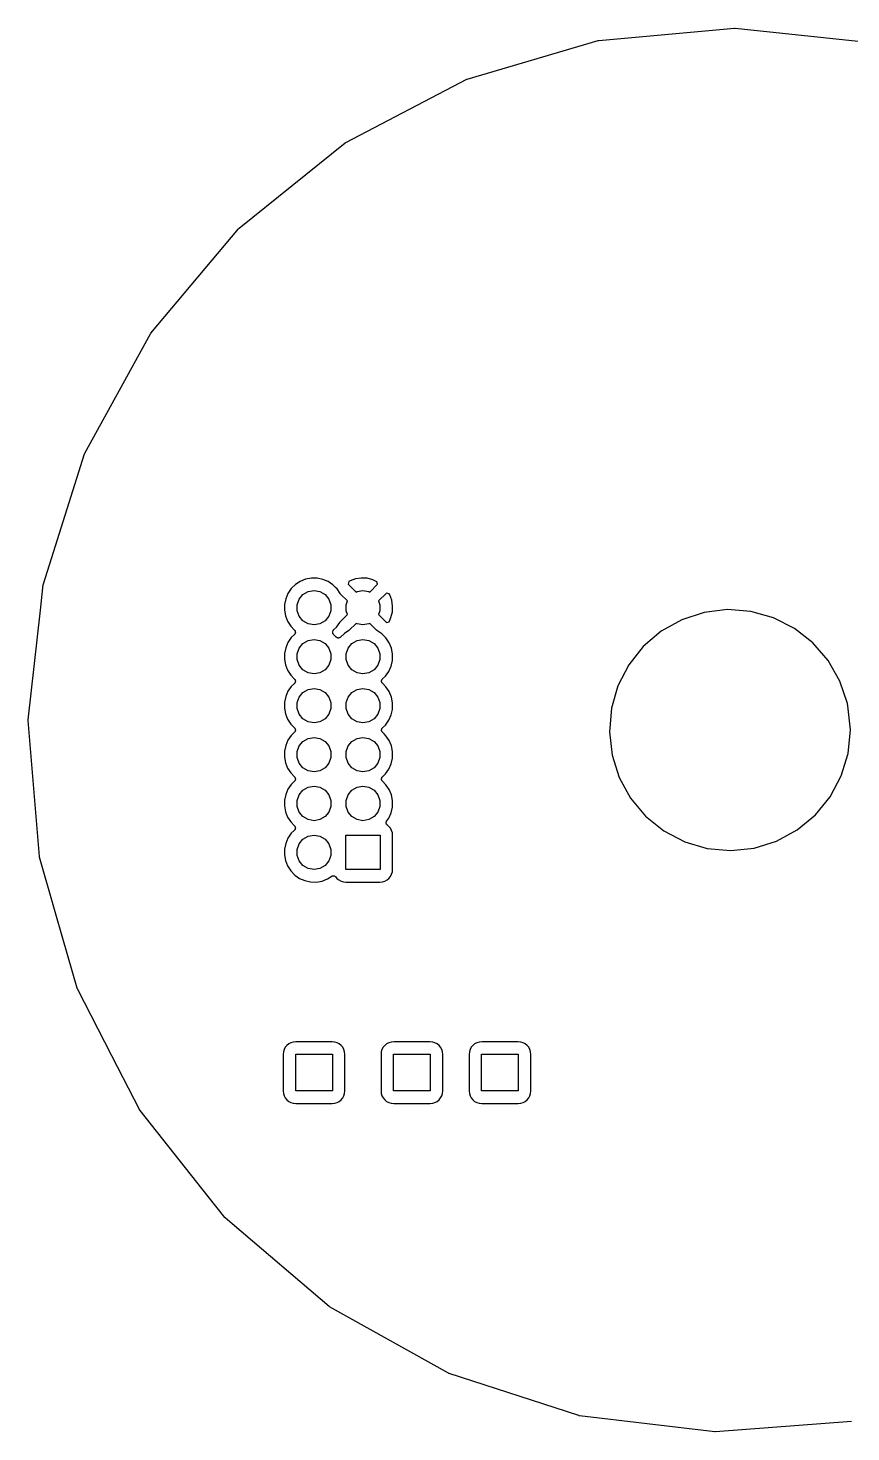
# Model space of a CAD drawing. Extents: x 171.3 to 228.7, y -128.7 to -71.3.
# Drawn here: x 171.3 to 204.9, y -128.7 to -71.3 of the extents above; entities that cross this region are included whole.
import ezdxf

# ---------------------------------------------------------------- set-up
doc = ezdxf.new("R2010")
doc.units = 0
doc.header["$MEASUREMENT"] = 0
doc.layers.add('BLACK', color=7, linetype='CONTINUOUS')

msp = doc.modelspace()

# ---------------------------------------------------------------- linework, layer by layer
at = {"layer": 'Black'}
for p, q in [((194.636, -71.8145), (200.188, -71.3092)), ((200.188, -71.3092), (200.2, -71.3103)), ((200.2, -71.3103), (200.213, -71.3094)), ((200.213, -71.3094), (205.757, -71.8921)), ((189.264, -73.3932), (194.612, -71.8191)), ((194.612, -71.8191), (194.624, -71.8177)), ((194.624, -71.8177), (194.636, -71.8145)), ((184.3, -75.9853), (189.241, -73.4024)), ((189.241, -73.4024), (189.252, -73.3987)), ((189.252, -73.3987), (189.264, -73.3932)), ((179.935, -79.4921), (184.279, -75.9989)), ((184.279, -75.9989), (184.29, -75.9929)), ((184.29, -75.9929), (184.3, -75.9853)), ((176.333, -83.7801), (179.917, -79.5095)), ((179.917, -79.5095), (179.926, -79.5015)), ((179.926, -79.5015), (179.935, -79.4921)), ((173.634, -88.6859), (176.319, -83.8005)), ((176.319, -83.8005), (176.327, -83.7908)), ((176.327, -83.7908), (176.333, -83.7801)), ((172.514, -92.2078), (173.624, -88.7086)), ((173.624, -88.7086), (173.63, -88.6976)), ((173.63, -88.6976), (173.634, -88.6859)), ((171.938, -94.0226), (172.514, -92.2078)), ((171.815, -95.0981), (171.933, -94.0468)), ((171.933, -94.0468), (171.937, -94.0349)), ((171.937, -94.0349), (171.938, -94.0226)), ((182.239, -94.054), (182.07, -94.2198)), ((182.438, -93.9243), (182.239, -94.054)), ((182.657, -93.8355), (182.438, -93.9243)), ((182.89, -93.7911), (182.657, -93.8355)), ((183.127, -93.7928), (182.89, -93.7911)), ((183.359, -93.8404), (183.127, -93.7928)), ((183.577, -93.9322), (183.359, -93.8404)), ((183.774, -94.0647), (183.577, -93.9322)), ((183.877, -94.1682), (183.774, -94.0647)), ((184.427, -93.9306), (184.399, -94.04)), ((184.399, -94.04), (184.721, -94.3619)), ((184.471, -93.9073), (184.427, -93.9306)), ((184.697, -93.8245), (184.471, -93.9073)), ((184.933, -93.788), (184.697, -93.8245)), ((185.17, -93.7982), (184.933, -93.788)), ((185.402, -93.8545), (185.17, -93.7982)), ((185.279, -94.3619), (185.601, -94.04)), ((185.574, -93.9347), (185.402, -93.8545)), ((185.601, -94.04), (185.574, -93.9347)), ((181.843, -94.633), (181.794, -94.8647)), ((181.936, -94.4152), (181.843, -94.633)), ((182.07, -94.2198), (181.936, -94.4152)), ((182.308, -94.878), (182.391, -94.6487)), ((182.391, -94.6487), (182.548, -94.4617)), ((182.548, -94.4617), (182.76, -94.3397)), ((182.76, -94.3397), (183, -94.2973)), ((183, -94.2973), (183.24, -94.3397)), ((183.24, -94.3397), (183.452, -94.4617)), ((183.452, -94.4617), (183.609, -94.6487)), ((183.609, -94.6487), (183.692, -94.878)), ((183.941, -94.2328), (183.877, -94.1682)), ((184.066, -94.4221), (183.941, -94.2328)), ((184.075, -94.4312), (184.066, -94.4221)), ((184.082, -94.4416), (184.075, -94.4312)), ((184.364, -94.7235), (184.082, -94.4416)), ((184.721, -94.3619), (184.76, -94.3397)), ((184.76, -94.3397), (185, -94.2973)), ((185, -94.2973), (185.24, -94.3397)), ((185.24, -94.3397), (185.279, -94.3619)), ((185.96, -94.3992), (185.636, -94.7235)), ((186.069, -94.4271), (185.96, -94.3992)), ((186.093, -94.4706), (186.069, -94.4271)), ((186.176, -94.6975), (186.093, -94.4706)), ((171.312, -99.587), (171.815, -95.0981)), ((171.815, -95.0981), (171.815, -95.0981)), ((181.794, -94.8647), (181.79, -95.1016)), ((181.79, -95.1016), (181.833, -95.3346)), ((182.308, -95.122), (182.308, -94.878)), ((182.391, -95.3513), (182.308, -95.122)), ((183.692, -95.122), (183.609, -95.3513)), ((183.692, -94.878), (183.692, -95.122)), ((184.308, -94.878), (184.364, -94.7235)), ((184.308, -95.122), (184.308, -94.878)), ((184.364, -95.2765), (184.308, -95.122)), ((185.636, -94.7235), (185.692, -94.878)), ((185.692, -95.122), (185.636, -95.2765)), ((185.692, -94.878), (185.692, -95.122)), ((186.146, -95.4015), (186.202, -95.1703)), ((186.212, -94.9326), (186.176, -94.6975)), ((186.202, -95.1703), (186.212, -94.9326)), ((198.943, -95.1914), (198.029, -95.4883)), ((199.897, -95.0776), (198.943, -95.1914)), ((200.855, -95.1513), (199.897, -95.0776)), ((201.78, -95.4098), (200.855, -95.1513)), ((181.833, -95.3346), (181.92, -95.5548)), ((181.92, -95.5548), (182.049, -95.754)), ((182.049, -95.754), (182.203, -95.9134)), ((182.548, -95.5383), (182.391, -95.3513)), ((182.76, -95.6603), (182.548, -95.5383)), ((183, -95.7027), (182.76, -95.6603)), ((183.24, -95.6603), (183, -95.7027)), ((183.452, -95.5383), (183.24, -95.6603)), ((183.609, -95.3513), (183.452, -95.5383)), ((183.8, -95.9067), (183.919, -95.7932)), ((183.919, -95.7932), (184.055, -95.5996)), ((184.055, -95.5996), (184.057, -95.5954)), ((184.057, -95.5954), (184.058, -95.5945)), ((184.058, -95.5934), (184.07, -95.5763)), ((184.058, -95.5945), (184.058, -95.5934)), ((184.07, -95.5763), (184.082, -95.5589)), ((184.082, -95.5589), (184.083, -95.5582)), ((184.083, -95.5573), (184.364, -95.2765)), ((184.083, -95.5582), (184.083, -95.5573)), ((184.721, -95.6381), (184.439, -95.9201)), ((184.76, -95.6603), (184.721, -95.6381)), ((185, -95.7027), (184.76, -95.6603)), ((185.24, -95.6603), (185, -95.7027)), ((185.279, -95.6381), (185.24, -95.6603)), ((185.555, -95.9147), (185.279, -95.6381)), ((185.636, -95.2765), (185.96, -95.6008)), ((185.96, -95.6008), (186.065, -95.574)), ((186.065, -95.574), (186.146, -95.4015)), ((198.029, -95.4883), (197.19, -95.9571)), ((202.638, -95.843), (201.78, -95.4098)), ((182.07, -96.2198), (181.936, -96.4152)), ((182.2, -96.0924), (182.07, -96.2198)), ((182.206, -96.0837), (182.2, -96.0924)), ((182.203, -95.9134), (182.209, -95.9223)), ((182.214, -96.0763), (182.206, -96.0837)), ((182.209, -95.9223), (182.216, -95.9299)), ((182.219, -96.0659), (182.214, -96.0763)), ((182.216, -95.9299), (182.221, -95.9404)), ((182.226, -96.0565), (182.219, -96.0659)), ((182.221, -95.9404), (182.227, -95.95)), ((182.229, -96.0463), (182.226, -96.0565)), ((182.227, -95.95), (182.23, -95.9604)), ((182.233, -96.0367), (182.229, -96.0463)), ((182.23, -95.9604), (182.234, -95.9701)), ((182.235, -96.0252), (182.233, -96.0367)), ((182.234, -95.9701), (182.235, -95.9816)), ((182.235, -95.9816), (182.238, -95.9928)), ((182.238, -96.014), (182.235, -96.0252)), ((182.238, -95.9928), (182.237, -96.0034)), ((182.237, -96.0034), (182.238, -96.014)), ((182.548, -96.4617), (182.76, -96.3397)), ((182.76, -96.3397), (183, -96.2973)), ((183, -96.2973), (183.24, -96.3397)), ((183.24, -96.3397), (183.452, -96.4617)), ((183.761, -95.9846), (183.764, -95.9752)), ((183.762, -95.997), (183.761, -95.9846)), ((183.761, -96.0093), (183.762, -95.997)), ((183.763, -96.0188), (183.761, -96.0093)), ((183.764, -96.0286), (183.763, -96.0188)), ((183.764, -95.9752), (183.765, -95.9654)), ((183.769, -96.04), (183.764, -96.0286)), ((183.765, -95.9654), (183.77, -95.9542)), ((183.772, -96.052), (183.769, -96.04)), ((183.77, -95.9542), (183.773, -95.9422)), ((183.777, -96.06), (183.772, -96.052)), ((183.773, -95.9422), (183.779, -95.9344)), ((183.781, -96.069), (183.777, -96.06)), ((183.779, -95.9344), (183.783, -95.9255)), ((183.79, -96.078), (183.781, -96.069)), ((183.783, -95.9255), (183.792, -95.9167)), ((183.797, -96.0882), (183.79, -96.078)), ((183.792, -95.9167), (183.8, -95.9067)), ((183.909, -96.201), (183.797, -96.0882)), ((183.918, -96.2071), (183.909, -96.201)), ((183.925, -96.2148), (183.918, -96.2071)), ((183.936, -96.2197), (183.925, -96.2148)), ((183.945, -96.2264), (183.936, -96.2197)), ((183.955, -96.2292), (183.945, -96.2264)), ((183.965, -96.2338), (183.955, -96.2292)), ((183.977, -96.2349), (183.965, -96.2338)), ((183.988, -96.238), (183.977, -96.2349)), ((183.998, -96.2371), (183.988, -96.238)), ((184.009, -96.2381), (183.998, -96.2371)), ((184.02, -96.2352), (184.009, -96.2381)), ((184.032, -96.2343), (184.02, -96.2352)), ((184.041, -96.2298), (184.032, -96.2343)), ((184.052, -96.2271), (184.041, -96.2298)), ((184.061, -96.2206), (184.052, -96.2271)), ((184.072, -96.2158), (184.061, -96.2206)), ((184.079, -96.2083), (184.072, -96.2158)), ((184.088, -96.2022), (184.079, -96.2083)), ((184.239, -96.054), (184.088, -96.2022)), ((184.419, -95.9366), (184.239, -96.054)), ((184.428, -95.9276), (184.419, -95.9366)), ((184.439, -95.9201), (184.428, -95.9276)), ((184.548, -96.4617), (184.76, -96.3397)), ((184.76, -96.3397), (185, -96.2973)), ((185, -96.2973), (185.24, -96.3397)), ((185.24, -96.3397), (185.452, -96.4617)), ((185.565, -95.9217), (185.555, -95.9147)), ((185.574, -95.9302), (185.565, -95.9217)), ((185.774, -96.0647), (185.574, -95.9302)), ((185.941, -96.2328), (185.774, -96.0647)), ((186.072, -96.4301), (185.941, -96.2328)), ((197.19, -95.9571), (196.458, -96.5799)), ((203.395, -96.4346), (202.638, -95.843)), ((181.794, -96.8647), (181.79, -97.1016)), ((181.843, -96.633), (181.794, -96.8647)), ((181.936, -96.4152), (181.843, -96.633)), ((182.308, -96.878), (182.391, -96.6487)), ((182.308, -97.122), (182.308, -96.878)), ((182.391, -96.6487), (182.548, -96.4617)), ((183.452, -96.4617), (183.609, -96.6487)), ((183.609, -96.6487), (183.692, -96.878)), ((183.692, -96.878), (183.692, -97.122)), ((184.308, -96.878), (184.391, -96.6487)), ((184.308, -97.122), (184.308, -96.878)), ((184.391, -96.6487), (184.548, -96.4617)), ((185.452, -96.4617), (185.609, -96.6487)), ((185.609, -96.6487), (185.692, -96.878)), ((185.692, -96.878), (185.692, -97.122)), ((186.162, -96.6492), (186.072, -96.4301)), ((186.208, -96.8807), (186.162, -96.6492)), ((186.204, -97.153), (186.208, -96.8807)), ((196.458, -96.5799), (195.862, -97.3329)), ((204.023, -97.162), (203.395, -96.4346)), ((181.79, -97.1016), (181.833, -97.3346)), ((181.833, -97.3346), (181.92, -97.5548)), ((182.391, -97.3513), (182.308, -97.122)), ((182.548, -97.5383), (182.391, -97.3513)), ((182.76, -97.6603), (182.548, -97.5383)), ((183.452, -97.5383), (183.24, -97.6603)), ((183.609, -97.3513), (183.452, -97.5383)), ((183.692, -97.122), (183.609, -97.3513)), ((184.391, -97.3513), (184.308, -97.122)), ((184.548, -97.5383), (184.391, -97.3513)), ((184.76, -97.6603), (184.548, -97.5383)), ((185.452, -97.5383), (185.24, -97.6603)), ((185.609, -97.3513), (185.452, -97.5383)), ((185.692, -97.122), (185.609, -97.3513)), ((186.055, -97.5996), (186.152, -97.3832)), ((186.152, -97.3832), (186.204, -97.153)), ((195.862, -97.3329), (195.422, -98.1876)), ((204.498, -97.9975), (204.023, -97.162)), ((181.92, -97.5548), (182.049, -97.754)), ((182.049, -97.754), (182.203, -97.9134)), ((182.2, -98.0924), (182.07, -98.2198)), ((182.206, -98.0837), (182.2, -98.0924)), ((182.203, -97.9134), (182.209, -97.9223)), ((182.214, -98.0763), (182.206, -98.0837)), ((182.209, -97.9223), (182.216, -97.9299)), ((182.219, -98.0659), (182.214, -98.0763)), ((182.216, -97.9299), (182.221, -97.9404)), ((182.226, -98.0565), (182.219, -98.0659)), ((182.221, -97.9404), (182.227, -97.95)), ((182.229, -98.0463), (182.226, -98.0565)), ((182.227, -97.95), (182.23, -97.9604)), ((182.233, -98.0367), (182.229, -98.0463)), ((182.23, -97.9604), (182.234, -97.9701)), ((182.235, -98.0252), (182.233, -98.0367)), ((182.234, -97.9701), (182.235, -97.9816)), ((182.235, -97.9816), (182.238, -97.9928)), ((182.238, -98.014), (182.235, -98.0252)), ((182.238, -97.9928), (182.237, -98.0034)), ((182.237, -98.0034), (182.238, -98.014)), ((183, -97.7027), (182.76, -97.6603)), ((183.24, -97.6603), (183, -97.7027)), ((185, -97.7027), (184.76, -97.6603)), ((185.24, -97.6603), (185, -97.7027)), ((185.761, -97.9846), (185.764, -97.9752)), ((185.762, -97.997), (185.761, -97.9846)), ((185.761, -98.0093), (185.762, -97.997)), ((185.763, -98.0188), (185.761, -98.0093)), ((185.764, -98.0286), (185.763, -98.0188)), ((185.764, -97.9752), (185.765, -97.9654)), ((185.769, -98.04), (185.764, -98.0286)), ((185.765, -97.9654), (185.77, -97.9542)), ((185.772, -98.052), (185.769, -98.04)), ((185.77, -97.9542), (185.773, -97.9422)), ((185.777, -98.06), (185.772, -98.052)), ((185.773, -97.9422), (185.779, -97.9344)), ((185.781, -98.069), (185.777, -98.06)), ((185.779, -97.9344), (185.783, -97.9255)), ((185.79, -98.078), (185.781, -98.069)), ((185.783, -97.9255), (185.792, -97.9167)), ((185.797, -98.0882), (185.79, -98.078)), ((185.792, -97.9167), (185.8, -97.9067)), ((185.941, -98.2328), (185.797, -98.0882)), ((185.8, -97.9067), (185.919, -97.7932)), ((185.919, -97.7932), (186.055, -97.5996)), ((204.801, -98.9092), (204.498, -97.9975)), ((181.843, -98.633), (181.794, -98.8647)), ((181.936, -98.4152), (181.843, -98.633)), ((182.07, -98.2198), (181.936, -98.4152)), ((182.308, -98.878), (182.391, -98.6487)), ((182.391, -98.6487), (182.548, -98.4617)), ((182.548, -98.4617), (182.76, -98.3397)), ((182.76, -98.3397), (183, -98.2973)), ((183, -98.2973), (183.24, -98.3397)), ((183.24, -98.3397), (183.452, -98.4617)), ((183.452, -98.4617), (183.609, -98.6487)), ((183.609, -98.6487), (183.692, -98.878)), ((184.308, -98.878), (184.391, -98.6487)), ((184.391, -98.6487), (184.548, -98.4617)), ((184.548, -98.4617), (184.76, -98.3397)), ((184.76, -98.3397), (185, -98.2973)), ((185, -98.2973), (185.24, -98.3397)), ((185.24, -98.3397), (185.452, -98.4617)), ((185.452, -98.4617), (185.609, -98.6487)), ((185.609, -98.6487), (185.692, -98.878)), ((186.072, -98.4301), (185.941, -98.2328)), ((186.162, -98.6492), (186.072, -98.4301)), ((186.208, -98.8807), (186.162, -98.6492)), ((195.422, -98.1876), (195.157, -99.1112)), ((181.794, -98.8647), (181.79, -99.1016)), ((181.79, -99.1016), (181.833, -99.3346)), ((182.308, -99.122), (182.308, -98.878)), ((182.391, -99.3513), (182.308, -99.122)), ((183.692, -99.122), (183.609, -99.3513)), ((183.692, -98.878), (183.692, -99.122)), ((184.308, -99.122), (184.308, -98.878)), ((184.391, -99.3513), (184.308, -99.122)), ((185.692, -99.122), (185.609, -99.3513)), ((185.692, -98.878), (185.692, -99.122)), ((186.152, -99.3832), (186.204, -99.153)), ((186.204, -99.153), (186.208, -98.8807)), ((195.157, -99.1112), (195.077, -100.069)), ((204.815, -99.0159), (204.801, -98.9092)), ((204.922, -99.8678), (204.815, -99.0159)), ((204.815, -99.0159), (204.815, -99.0159)), ((171.311, -99.6118), (171.312, -99.5994)), ((171.778, -105.167), (171.311, -99.6118)), ((171.312, -99.5994), (171.312, -99.587)), ((181.833, -99.3346), (181.92, -99.5548)), ((181.92, -99.5548), (182.049, -99.754)), ((182.049, -99.754), (182.203, -99.9134)), ((182.548, -99.5383), (182.391, -99.3513)), ((182.76, -99.6603), (182.548, -99.5383)), ((183, -99.7027), (182.76, -99.6603)), ((183.24, -99.6603), (183, -99.7027)), ((183.452, -99.5383), (183.24, -99.6603)), ((183.609, -99.3513), (183.452, -99.5383)), ((184.548, -99.5383), (184.391, -99.3513)), ((184.76, -99.6603), (184.548, -99.5383)), ((185, -99.7027), (184.76, -99.6603)), ((185.24, -99.6603), (185, -99.7027)), ((185.452, -99.5383), (185.24, -99.6603)), ((185.609, -99.3513), (185.452, -99.5383)), ((185.8, -99.9067), (185.919, -99.7932)), ((185.919, -99.7932), (186.055, -99.5996)), ((186.055, -99.5996), (186.152, -99.3832)), ((182.07, -100.22), (181.936, -100.415)), ((182.2, -100.092), (182.07, -100.22)), ((182.206, -100.084), (182.2, -100.092)), ((182.203, -99.9134), (182.209, -99.9223)), ((182.214, -100.076), (182.206, -100.084)), ((182.209, -99.9223), (182.216, -99.9299)), ((182.219, -100.066), (182.214, -100.076)), ((182.216, -99.9299), (182.221, -99.9404)), ((182.226, -100.057), (182.219, -100.066)), ((182.221, -99.9404), (182.227, -99.95)), ((182.229, -100.046), (182.226, -100.057)), ((182.227, -99.95), (182.23, -99.9604)), ((182.233, -100.037), (182.229, -100.046)), ((182.23, -99.9604), (182.234, -99.9701)), ((182.235, -100.025), (182.233, -100.037)), ((182.234, -99.9701), (182.235, -99.9816)), ((182.235, -99.9816), (182.238, -99.9928)), ((182.238, -100.014), (182.235, -100.025)), ((182.238, -99.9928), (182.237, -100.003)), ((182.237, -100.003), (182.238, -100.014)), ((182.548, -100.462), (182.76, -100.34)), ((182.76, -100.34), (183, -100.297)), ((183, -100.297), (183.24, -100.34)), ((183.24, -100.34), (183.452, -100.462)), ((184.548, -100.462), (184.76, -100.34)), ((184.76, -100.34), (185, -100.297)), ((185, -100.297), (185.24, -100.34)), ((185.24, -100.34), (185.452, -100.462)), ((185.761, -99.9846), (185.764, -99.9752)), ((185.762, -99.997), (185.761, -99.9846)), ((185.761, -100.009), (185.762, -99.997)), ((185.763, -100.019), (185.761, -100.009)), ((185.764, -100.029), (185.763, -100.019)), ((185.764, -99.9752), (185.765, -99.9654)), ((185.769, -100.04), (185.764, -100.029)), ((185.765, -99.9654), (185.77, -99.9542)), ((185.772, -100.052), (185.769, -100.04)), ((185.77, -99.9542), (185.773, -99.9422)), ((185.777, -100.06), (185.772, -100.052)), ((185.773, -99.9422), (185.779, -99.9344)), ((185.781, -100.069), (185.777, -100.06)), ((185.779, -99.9344), (185.783, -99.9255)), ((185.79, -100.078), (185.781, -100.069)), ((185.783, -99.9255), (185.792, -99.9167)), ((185.797, -100.088), (185.79, -100.078)), ((185.792, -99.9167), (185.8, -99.9067)), ((185.868, -100.16), (185.797, -100.088)), ((185.941, -100.233), (185.868, -100.16)), ((186.072, -100.43), (185.941, -100.233)), ((195.077, -100.069), (195.184, -101.024)), ((204.83, -100.956), (204.924, -99.9947)), ((204.924, -99.9947), (204.922, -99.8678)), ((181.794, -100.865), (181.79, -101.102)), ((181.843, -100.633), (181.794, -100.865)), ((181.936, -100.415), (181.843, -100.633)), ((182.308, -100.878), (182.391, -100.649)), ((182.308, -101.122), (182.308, -100.878)), ((182.391, -100.649), (182.548, -100.462)), ((183.452, -100.462), (183.609, -100.649)), ((183.609, -100.649), (183.692, -100.878)), ((183.692, -100.878), (183.692, -101.122)), ((184.308, -100.878), (184.391, -100.649)), ((184.308, -101.122), (184.308, -100.878)), ((184.391, -100.649), (184.548, -100.462)), ((185.452, -100.462), (185.609, -100.649)), ((185.609, -100.649), (185.692, -100.878)), ((185.692, -100.878), (185.692, -101.122)), ((186.162, -100.649), (186.072, -100.43)), ((186.208, -100.881), (186.162, -100.649)), ((186.204, -101.153), (186.208, -100.881)), ((204.552, -101.876), (204.83, -100.956)), ((181.79, -101.102), (181.833, -101.335)), ((181.833, -101.335), (181.92, -101.555)), ((181.92, -101.555), (182.049, -101.754)), ((182.391, -101.351), (182.308, -101.122)), ((182.548, -101.538), (182.391, -101.351)), ((182.76, -101.66), (182.548, -101.538)), ((183.452, -101.538), (183.24, -101.66)), ((183.609, -101.351), (183.452, -101.538)), ((183.692, -101.122), (183.609, -101.351)), ((184.391, -101.351), (184.308, -101.122)), ((184.548, -101.538), (184.391, -101.351)), ((184.76, -101.66), (184.548, -101.538)), ((185.452, -101.538), (185.24, -101.66)), ((185.609, -101.351), (185.452, -101.538)), ((185.692, -101.122), (185.609, -101.351)), ((186.055, -101.6), (186.152, -101.383)), ((186.152, -101.383), (186.204, -101.153)), ((195.184, -101.024), (195.475, -101.94)), ((182.049, -101.754), (182.203, -101.913)), ((182.2, -102.092), (182.07, -102.22)), ((182.206, -102.084), (182.2, -102.092)), ((182.203, -101.913), (182.209, -101.922)), ((182.214, -102.076), (182.206, -102.084)), ((182.209, -101.922), (182.216, -101.93)), ((182.219, -102.066), (182.214, -102.076)), ((182.216, -101.93), (182.221, -101.94)), ((182.226, -102.057), (182.219, -102.066)), ((182.221, -101.94), (182.227, -101.95)), ((182.229, -102.046), (182.226, -102.057)), ((182.227, -101.95), (182.23, -101.96)), ((182.233, -102.037), (182.229, -102.046)), ((182.23, -101.96), (182.234, -101.97)), ((182.235, -102.025), (182.233, -102.037)), ((182.234, -101.97), (182.235, -101.982)), ((182.235, -101.982), (182.238, -101.993)), ((182.238, -102.014), (182.235, -102.025)), ((182.238, -101.993), (182.237, -102.003)), ((182.237, -102.003), (182.238, -102.014)), ((183, -101.703), (182.76, -101.66)), ((183.24, -101.66), (183, -101.703)), ((185, -101.703), (184.76, -101.66)), ((185.24, -101.66), (185, -101.703)), ((185.761, -101.985), (185.764, -101.975)), ((185.762, -101.997), (185.761, -101.985)), ((185.761, -102.009), (185.762, -101.997)), ((185.763, -102.019), (185.761, -102.009)), ((185.764, -102.029), (185.763, -102.019)), ((185.764, -101.975), (185.765, -101.965)), ((185.769, -102.04), (185.764, -102.029)), ((185.765, -101.965), (185.77, -101.954)), ((185.772, -102.052), (185.769, -102.04)), ((185.77, -101.954), (185.773, -101.942)), ((185.777, -102.06), (185.772, -102.052)), ((185.773, -101.942), (185.779, -101.934)), ((185.781, -102.069), (185.777, -102.06)), ((185.779, -101.934), (185.783, -101.926)), ((185.79, -102.078), (185.781, -102.069)), ((185.783, -101.926), (185.792, -101.917)), ((185.797, -102.088), (185.79, -102.078)), ((185.792, -101.917), (185.8, -101.907)), ((185.941, -102.233), (185.797, -102.088)), ((185.8, -101.907), (185.919, -101.793)), ((185.919, -101.793), (186.055, -101.6)), ((195.475, -101.94), (195.938, -102.782)), ((204.101, -102.725), (204.552, -101.876)), ((181.843, -102.633), (181.794, -102.865)), ((181.936, -102.415), (181.843, -102.633)), ((182.07, -102.22), (181.936, -102.415)), ((182.308, -102.878), (182.391, -102.649)), ((182.391, -102.649), (182.548, -102.462)), ((182.548, -102.462), (182.76, -102.34)), ((182.76, -102.34), (183, -102.297)), ((183, -102.297), (183.24, -102.34)), ((183.24, -102.34), (183.452, -102.462)), ((183.452, -102.462), (183.609, -102.649)), ((183.609, -102.649), (183.692, -102.878)), ((184.308, -102.878), (184.391, -102.649)), ((184.391, -102.649), (184.548, -102.462)), ((184.548, -102.462), (184.76, -102.34)), ((184.76, -102.34), (185, -102.297)), ((185, -102.297), (185.24, -102.34)), ((185.24, -102.34), (185.452, -102.462)), ((185.452, -102.462), (185.609, -102.649)), ((185.609, -102.649), (185.692, -102.878)), ((186.072, -102.43), (185.941, -102.233)), ((186.162, -102.649), (186.072, -102.43)), ((186.208, -102.881), (186.162, -102.649)), ((181.794, -102.865), (181.79, -103.102)), ((181.79, -103.102), (181.833, -103.335)), ((182.308, -103.122), (182.308, -102.878)), ((182.391, -103.351), (182.308, -103.122)), ((183.692, -103.122), (183.609, -103.351)), ((183.692, -102.878), (183.692, -103.122)), ((184.308, -103.122), (184.308, -102.878)), ((184.391, -103.351), (184.308, -103.122)), ((185.692, -103.122), (185.609, -103.351)), ((185.692, -102.878), (185.692, -103.122)), ((186.152, -103.383), (186.204, -103.153)), ((186.204, -103.153), (186.208, -102.881)), ((195.938, -102.782), (196.555, -103.518)), ((203.494, -103.469), (204.101, -102.725)), ((181.833, -103.335), (181.92, -103.555)), ((181.92, -103.555), (182.049, -103.754)), ((182.049, -103.754), (182.203, -103.913)), ((182.548, -103.538), (182.391, -103.351)), ((182.76, -103.66), (182.548, -103.538)), ((183, -103.703), (182.76, -103.66)), ((183.24, -103.66), (183, -103.703)), ((183.452, -103.538), (183.24, -103.66)), ((183.609, -103.351), (183.452, -103.538)), ((184.548, -103.538), (184.391, -103.351)), ((184.76, -103.66), (184.548, -103.538)), ((185, -103.703), (184.76, -103.66)), ((185.24, -103.66), (185, -103.703)), ((185.452, -103.538), (185.24, -103.66)), ((185.609, -103.351), (185.452, -103.538)), ((185.951, -103.799), (185.952, -103.783)), ((185.953, -103.805), (185.951, -103.799)), ((185.952, -103.768), (185.954, -103.762)), ((185.952, -103.783), (185.952, -103.768)), ((185.953, -103.812), (185.953, -103.805)), ((185.958, -103.827), (185.953, -103.812)), ((185.954, -103.762), (185.955, -103.755)), ((185.955, -103.755), (185.962, -103.741)), ((185.962, -103.842), (185.958, -103.827)), ((185.962, -103.741), (185.967, -103.726)), ((185.966, -103.847), (185.962, -103.842)), ((185.968, -103.853), (185.966, -103.847)), ((185.967, -103.726), (185.971, -103.721)), ((185.971, -103.721), (185.974, -103.715)), ((185.974, -103.715), (186.055, -103.6)), ((186.055, -103.6), (186.152, -103.383)), ((196.555, -103.518), (197.304, -104.12)), ((202.753, -104.082), (203.494, -103.469)), ((181.936, -104.415), (181.843, -104.633)), ((182.07, -104.22), (181.936, -104.415)), ((182.2, -104.092), (182.07, -104.22)), ((182.206, -104.084), (182.2, -104.092)), ((182.203, -103.913), (182.209, -103.922)), ((182.214, -104.076), (182.206, -104.084)), ((182.209, -103.922), (182.216, -103.93)), ((182.219, -104.066), (182.214, -104.076)), ((182.216, -103.93), (182.221, -103.94)), ((182.226, -104.057), (182.219, -104.066)), ((182.221, -103.94), (182.227, -103.95)), ((182.229, -104.046), (182.226, -104.057)), ((182.227, -103.95), (182.23, -103.96)), ((182.233, -104.037), (182.229, -104.046)), ((182.23, -103.96), (182.234, -103.97)), ((182.235, -104.025), (182.233, -104.037)), ((182.234, -103.97), (182.235, -103.982)), ((182.235, -103.982), (182.238, -103.993)), ((182.238, -104.014), (182.235, -104.025)), ((182.238, -103.993), (182.237, -104.003)), ((182.237, -104.003), (182.238, -104.014)), ((182.548, -104.462), (182.76, -104.34)), ((182.76, -104.34), (183, -104.297)), ((183, -104.297), (183.24, -104.34)), ((183.24, -104.34), (183.452, -104.462)), ((184.3, -105.7), (184.3, -104.3)), ((184.3, -104.3), (185.7, -104.3)), ((185.7, -104.3), (185.7, -105.7)), ((185.979, -103.865), (185.968, -103.853)), ((185.988, -103.878), (185.979, -103.865)), ((185.993, -103.882), (185.988, -103.878)), ((185.997, -103.887), (185.993, -103.882)), ((186.061, -103.939), (185.997, -103.887)), ((186.124, -104.016), (186.061, -103.939)), ((186.172, -104.105), (186.124, -104.016)), ((186.201, -104.2), (186.172, -104.105)), ((186.211, -104.306), (186.201, -104.2)), ((186.211, -105.694), (186.211, -104.306)), ((197.304, -104.12), (198.156, -104.565)), ((201.908, -104.539), (202.753, -104.082)), ((181.794, -104.865), (181.79, -105.102)), ((181.843, -104.633), (181.794, -104.865)), ((182.308, -104.878), (182.391, -104.649)), ((182.308, -105.122), (182.308, -104.878)), ((182.391, -104.649), (182.548, -104.462)), ((183.452, -104.462), (183.609, -104.649)), ((183.609, -104.649), (183.692, -104.878)), ((183.692, -104.878), (183.692, -105.122)), ((198.156, -104.565), (199.077, -104.836)), ((199.077, -104.836), (200.034, -104.923)), ((200.034, -104.923), (200.99, -104.823)), ((200.99, -104.823), (201.908, -104.539)), ((171.781, -105.179), (171.778, -105.167)), ((171.782, -105.192), (171.781, -105.179)), ((172.422, -107.422), (171.782, -105.192)), ((181.79, -105.102), (181.833, -105.335)), ((181.833, -105.335), (181.92, -105.555)), ((181.92, -105.555), (182.049, -105.754)), ((182.391, -105.351), (182.308, -105.122)), ((182.548, -105.538), (182.391, -105.351)), ((182.76, -105.66), (182.548, -105.538)), ((183.452, -105.538), (183.24, -105.66)), ((183.609, -105.351), (183.452, -105.538)), ((183.692, -105.122), (183.609, -105.351)), ((182.049, -105.754), (182.213, -105.924)), ((182.213, -105.924), (182.408, -106.06)), ((182.408, -106.06), (182.625, -106.154)), ((183, -105.703), (182.76, -105.66)), ((183.24, -105.66), (183, -105.703)), ((183.326, -106.169), (183.547, -106.083)), ((183.547, -106.083), (183.722, -105.973)), ((183.722, -105.973), (183.725, -105.971)), ((183.725, -105.971), (183.728, -105.969)), ((183.728, -105.969), (183.746, -105.963)), ((183.746, -105.963), (183.763, -105.956)), ((183.763, -105.956), (183.766, -105.956)), ((183.766, -105.956), (183.769, -105.954)), ((183.769, -105.954), (183.788, -105.955)), ((183.788, -105.955), (183.807, -105.954)), ((183.807, -105.954), (183.81, -105.955)), ((183.81, -105.955), (183.814, -105.955)), ((183.814, -105.955), (183.831, -105.962)), ((183.831, -105.962), (183.849, -105.967)), ((183.849, -105.967), (183.852, -105.969)), ((183.852, -105.969), (183.855, -105.97)), ((183.855, -105.97), (183.869, -105.983)), ((183.869, -105.983), (183.884, -105.994)), ((183.884, -105.994), (183.886, -105.997)), ((183.886, -105.997), (183.888, -105.999)), ((183.888, -105.999), (183.939, -106.061)), ((183.939, -106.061), (184.016, -106.124)), ((184.016, -106.124), (184.105, -106.172)), ((185.7, -105.7), (184.3, -105.7)), ((185.895, -106.172), (185.984, -106.124)), ((185.984, -106.124), (186.061, -106.061)), ((186.061, -106.061), (186.124, -105.984)), ((186.124, -105.984), (186.172, -105.895)), ((186.172, -105.895), (186.201, -105.8)), ((186.201, -105.8), (186.211, -105.694)), ((182.625, -106.154), (182.856, -106.205)), ((182.856, -106.205), (183.093, -106.21)), ((183.093, -106.21), (183.326, -106.169)), ((184.105, -106.172), (184.2, -106.201)), ((184.2, -106.201), (184.306, -106.211)), ((184.306, -106.211), (185.694, -106.211)), ((185.694, -106.211), (185.8, -106.201)), ((185.8, -106.201), (185.895, -106.172)), ((172.737, -108.521), (172.422, -107.422)), ((173.319, -110.55), (172.737, -108.521)), ((173.324, -110.562), (173.319, -110.55)), ((173.328, -110.574), (173.324, -110.562)), ((174.733, -113.308), (173.328, -110.574)), ((181.826, -112.966), (181.778, -113.055)), ((181.889, -112.889), (181.826, -112.966)), ((181.966, -112.826), (181.889, -112.889)), ((182.055, -112.778), (181.966, -112.826)), ((182.15, -112.749), (182.055, -112.778)), ((182.256, -112.739), (182.15, -112.749)), ((183.744, -112.739), (182.256, -112.739)), ((183.85, -112.749), (183.744, -112.739)), ((183.945, -112.778), (183.85, -112.749)), ((184.034, -112.826), (183.945, -112.778)), ((184.111, -112.889), (184.034, -112.826)), ((184.174, -112.966), (184.111, -112.889)), ((184.222, -113.055), (184.174, -112.966)), ((185.826, -112.966), (185.778, -113.055)), ((185.889, -112.889), (185.826, -112.966)), ((185.966, -112.826), (185.889, -112.889)), ((186.055, -112.778), (185.966, -112.826)), ((186.15, -112.749), (186.055, -112.778)), ((186.256, -112.739), (186.15, -112.749)), ((187.744, -112.739), (186.256, -112.739)), ((187.85, -112.749), (187.744, -112.739)), ((187.945, -112.778), (187.85, -112.749)), ((188.034, -112.826), (187.945, -112.778)), ((188.111, -112.889), (188.034, -112.826)), ((188.174, -112.966), (188.111, -112.889)), ((188.222, -113.055), (188.174, -112.966)), ((189.426, -112.966), (189.378, -113.055)), ((189.489, -112.889), (189.426, -112.966)), ((189.566, -112.826), (189.489, -112.889)), ((189.655, -112.778), (189.566, -112.826)), ((189.75, -112.749), (189.655, -112.778)), ((189.856, -112.739), (189.75, -112.749)), ((191.344, -112.739), (189.856, -112.739)), ((191.45, -112.749), (191.344, -112.739)), ((191.545, -112.778), (191.45, -112.749)), ((191.634, -112.826), (191.545, -112.778)), ((191.711, -112.889), (191.634, -112.826)), ((191.774, -112.966), (191.711, -112.889)), ((191.822, -113.055), (191.774, -112.966)), ((175.876, -115.532), (174.733, -113.308)), ((181.749, -113.15), (181.739, -113.256)), ((181.739, -113.256), (181.739, -114.744)), ((181.778, -113.055), (181.749, -113.15)), ((182.25, -114.75), (182.25, -113.25)), ((182.25, -113.25), (183.75, -113.25)), ((183.75, -113.25), (183.75, -114.75)), ((184.251, -113.15), (184.222, -113.055)), ((184.261, -113.256), (184.251, -113.15)), ((184.261, -114.744), (184.261, -113.256)), ((185.749, -113.15), (185.739, -113.256)), ((185.739, -113.256), (185.739, -114.744)), ((185.778, -113.055), (185.749, -113.15)), ((186.25, -114.75), (186.25, -113.25)), ((186.25, -113.25), (187.75, -113.25)), ((187.75, -113.25), (187.75, -114.75)), ((188.251, -113.15), (188.222, -113.055)), ((188.261, -113.256), (188.251, -113.15)), ((188.261, -114.744), (188.261, -113.256)), ((189.349, -113.15), (189.339, -113.256)), ((189.339, -113.256), (189.339, -114.744)), ((189.378, -113.055), (189.349, -113.15)), ((189.85, -114.75), (189.85, -113.25)), ((189.85, -113.25), (191.35, -113.25)), ((191.35, -113.25), (191.35, -114.75)), ((191.851, -113.15), (191.822, -113.055)), ((191.861, -113.256), (191.851, -113.15)), ((191.861, -114.744), (191.861, -113.256)), ((181.739, -114.744), (181.749, -114.85)), ((183.75, -114.75), (182.25, -114.75)), ((184.251, -114.85), (184.261, -114.744)), ((185.739, -114.744), (185.749, -114.85)), ((187.75, -114.75), (186.25, -114.75)), ((188.251, -114.85), (188.261, -114.744)), ((189.339, -114.744), (189.349, -114.85)), ((191.35, -114.75), (189.85, -114.75)), ((191.851, -114.85), (191.861, -114.744)), ((181.749, -114.85), (181.778, -114.945)), ((181.778, -114.945), (181.826, -115.034)), ((181.826, -115.034), (181.889, -115.111)), ((181.889, -115.111), (181.966, -115.174)), ((181.966, -115.174), (182.055, -115.222)), ((182.055, -115.222), (182.15, -115.251)), ((182.15, -115.251), (182.256, -115.261)), ((182.256, -115.261), (183.744, -115.261)), ((183.744, -115.261), (183.85, -115.251)), ((183.85, -115.251), (183.945, -115.222)), ((183.945, -115.222), (184.034, -115.174)), ((184.034, -115.174), (184.111, -115.111)), ((184.111, -115.111), (184.174, -115.034)), ((184.174, -115.034), (184.222, -114.945)), ((184.222, -114.945), (184.251, -114.85)), ((185.749, -114.85), (185.778, -114.945)), ((185.778, -114.945), (185.826, -115.034)), ((185.826, -115.034), (185.889, -115.111)), ((185.889, -115.111), (185.966, -115.174)), ((185.966, -115.174), (186.055, -115.222)), ((186.055, -115.222), (186.15, -115.251)), ((186.15, -115.251), (186.256, -115.261)), ((186.256, -115.261), (187.744, -115.261)), ((187.744, -115.261), (187.85, -115.251)), ((187.85, -115.251), (187.945, -115.222)), ((187.945, -115.222), (188.034, -115.174)), ((188.034, -115.174), (188.111, -115.111)), ((188.111, -115.111), (188.174, -115.034)), ((188.174, -115.034), (188.222, -114.945)), ((188.222, -114.945), (188.251, -114.85)), ((189.349, -114.85), (189.378, -114.945)), ((189.378, -114.945), (189.426, -115.034)), ((189.426, -115.034), (189.489, -115.111)), ((189.489, -115.111), (189.566, -115.174)), ((189.566, -115.174), (189.655, -115.222)), ((189.655, -115.222), (189.75, -115.251)), ((189.75, -115.251), (189.856, -115.261)), ((189.856, -115.261), (191.344, -115.261)), ((191.344, -115.261), (191.45, -115.251)), ((191.45, -115.251), (191.545, -115.222)), ((191.545, -115.222), (191.634, -115.174)), ((191.634, -115.174), (191.711, -115.111)), ((191.711, -115.111), (191.774, -115.034)), ((191.774, -115.034), (191.822, -114.945)), ((191.822, -114.945), (191.851, -114.85)), ((175.884, -115.542), (175.876, -115.532)), ((175.89, -115.553), (175.884, -115.542)), ((178.675, -119.066), (175.89, -115.553)), ((179.353, -119.922), (178.675, -119.066)), ((179.362, -119.93), (179.353, -119.922)), ((179.37, -119.94), (179.362, -119.93)), ((179.655, -120.182), (179.37, -119.94)), ((183.615, -123.553), (179.655, -120.182)), ((179.655, -120.182), (179.655, -120.182)), ((183.626, -123.559), (183.615, -123.553)), ((183.636, -123.567), (183.626, -123.559)), ((188.502, -126.287), (183.636, -123.567)), ((188.514, -126.291), (188.502, -126.287)), ((188.525, -126.297), (188.514, -126.291)), ((193.827, -128.019), (188.525, -126.297)), ((193.839, -128.021), (193.827, -128.019)), ((193.851, -128.025), (193.839, -128.021)), ((199.387, -128.685), (193.851, -128.025)), ((204.97, -128.258), (199.412, -128.685)), ((199.399, -128.684), (199.387, -128.685)), ((199.412, -128.685), (199.399, -128.684))]:
    msp.add_line(p, q, dxfattribs=at)

doc.saveas('drawing.dxf')
